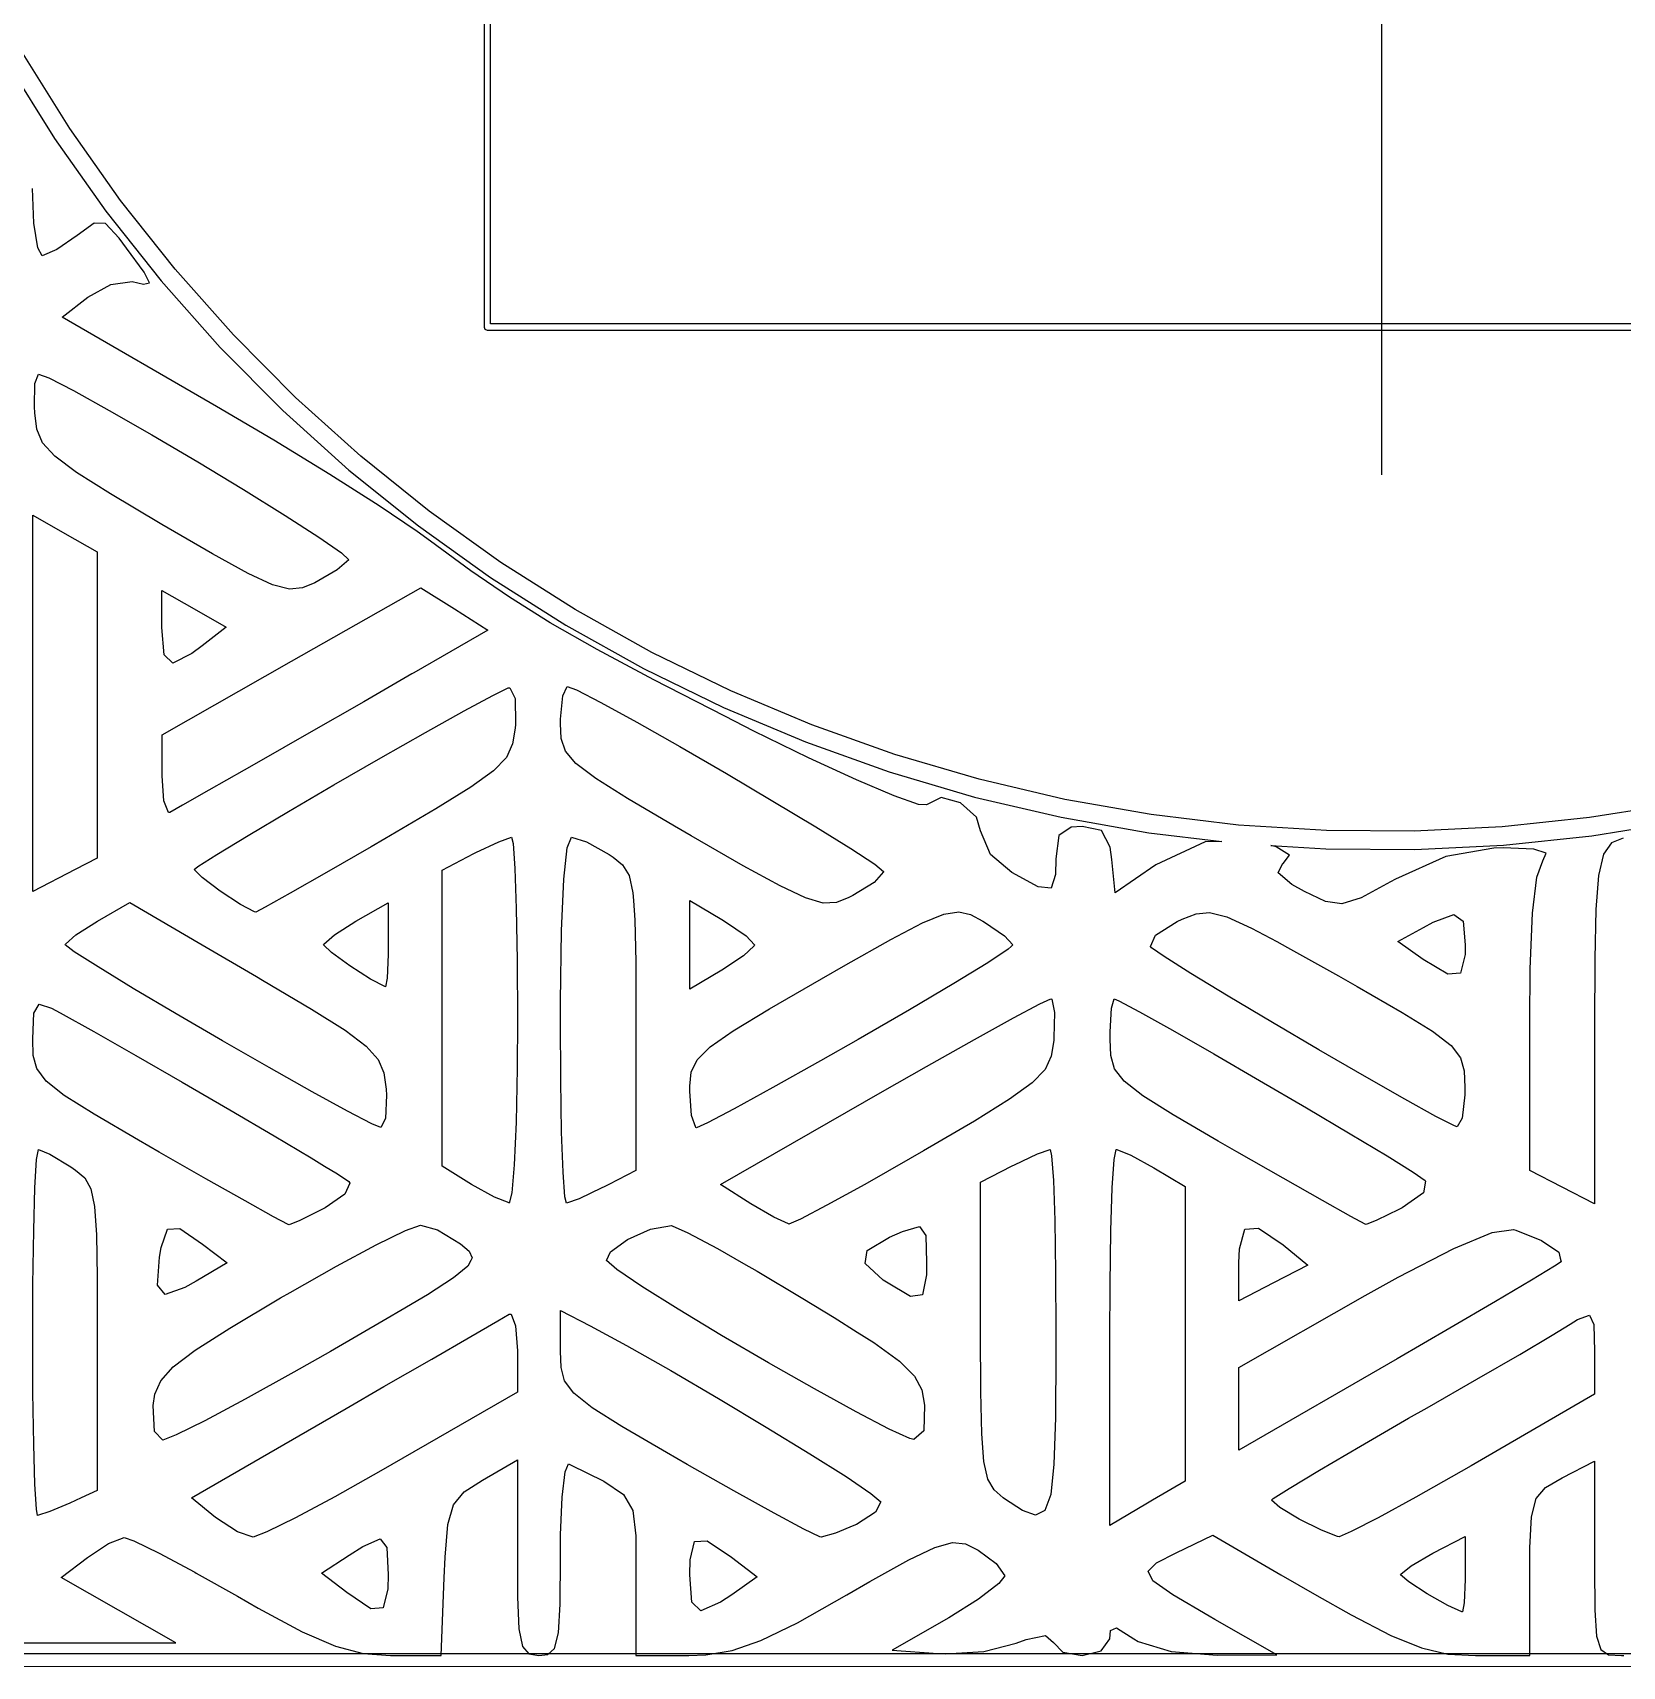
# Model space of a CAD drawing. Header units: millimetres. Extents: x 48 to 497, y 27 to 150.
# Drawn here: x 65.65 to 78.27, y 40.88 to 53.85 of the extents above; entities that cross this region are included whole.
import ezdxf

# ---------------------------------------------------------------- set-up
doc = ezdxf.new("R2010")
doc.units = ezdxf.units.MM
doc.layers.add('BLACK', color=20, linetype='Continuous')

msp = doc.modelspace()

# ---------------------------------------------------------------- linework, layer by layer
at = {"layer": 'BLACK'}
msp.add_line((76.356, 70.191), (76.356, 50.341), dxfattribs=at)
at = {"layer": 'BLACK', "linetype": 'Continuous'}
for p, q in [((69.231, 69.016), (69.231, 51.516)), ((69.281, 51.541), (69.281, 68.991)), ((65.447, 53.611), (65.821, 53.012)), ((65.942, 53.093), (65.572, 53.685)), ((66.344, 52.522), (65.942, 53.093)), ((65.821, 53.012), (66.228, 52.435)), ((65.657, 52.34), (65.646, 52.617)), ((66.228, 52.435), (66.667, 51.882)), ((66.778, 51.975), (66.344, 52.522)), ((65.687, 52.146), (65.657, 52.34)), ((66.134, 52.342), (65.999, 52.244)), ((66.225, 52.339), (66.134, 52.342)), ((66.334, 52.221), (66.225, 52.339)), ((65.999, 52.244), (65.838, 52.131)), ((66.393, 52.142), (66.334, 52.221)), ((65.723, 52.082), (65.687, 52.146)), ((65.838, 52.131), (65.723, 52.082)), ((66.531, 51.952), (66.393, 52.142)), ((66.574, 51.868), (66.531, 51.952)), ((67.241, 51.453), (66.778, 51.975)), ((66.085, 51.753), (66.267, 51.853)), ((66.267, 51.853), (66.438, 51.877)), ((66.438, 51.877), (66.527, 51.857)), ((66.527, 51.857), (66.574, 51.868)), ((66.667, 51.882), (67.136, 51.354)), ((65.882, 51.594), (66.085, 51.753)), ((67.105, 50.885), (65.882, 51.594)), ((69.231, 51.516), (69.238, 51.498)), ((83.431, 51.541), (69.281, 51.541)), ((67.733, 50.957), (67.241, 51.453)), ((69.238, 51.498), (69.256, 51.491)), ((69.256, 51.491), (83.456, 51.491)), ((67.136, 51.354), (67.633, 50.852)), ((65.663, 51.066), (65.694, 51.141)), ((65.694, 51.141), (65.774, 51.112)), ((65.66, 50.881), (65.663, 51.066)), ((65.774, 51.112), (65.972, 51.011)), ((65.972, 51.011), (66.255, 50.854)), ((65.663, 50.833), (65.66, 50.881)), ((67.561, 50.616), (67.105, 50.885)), ((68.252, 50.49), (67.733, 50.957)), ((65.681, 50.704), (65.663, 50.833)), ((66.255, 50.854), (66.594, 50.659)), ((67.633, 50.852), (68.158, 50.38)), ((65.726, 50.596), (65.681, 50.704)), ((66.594, 50.659), (66.959, 50.444)), ((68.005, 50.344), (67.561, 50.616)), ((65.822, 50.489), (65.726, 50.596)), ((65.994, 50.36), (65.822, 50.489)), ((68.796, 50.053), (68.252, 50.49)), ((66.264, 50.19), (65.994, 50.36)), ((66.959, 50.444), (67.321, 50.225)), ((68.158, 50.38), (68.709, 49.937)), ((67.321, 50.225), (67.651, 50.02)), ((68.397, 50.095), (68.005, 50.344)), ((66.659, 49.956), (66.264, 50.19)), ((68.7, 49.892), (68.397, 50.095)), ((65.647, 47.032), (65.647, 50.022)), ((65.647, 50.022), (65.903, 49.876)), ((66.673, 49.947), (66.659, 49.956)), ((67.651, 50.02), (67.92, 49.847)), ((69.364, 49.646), (68.796, 50.053)), ((65.903, 49.876), (66.159, 49.73)), ((67.074, 49.714), (66.673, 49.947)), ((67.92, 49.847), (68.098, 49.723)), ((68.805, 49.816), (68.7, 49.892)), ((68.709, 49.937), (69.283, 49.526)), ((66.159, 49.73), (66.159, 49.423)), ((67.357, 49.558), (67.074, 49.714)), ((68.098, 49.723), (68.156, 49.666)), ((69.126, 49.579), (68.805, 49.816)), ((68.064, 49.588), (67.887, 49.485)), ((68.156, 49.666), (68.064, 49.588)), ((69.433, 49.369), (69.126, 49.579)), ((69.954, 49.272), (69.364, 49.646)), ((67.551, 49.469), (67.357, 49.558)), ((67.686, 49.435), (67.551, 49.469)), ((67.79, 49.445), (67.686, 49.435)), ((67.702, 48.861), (68.73, 49.445)), ((67.887, 49.485), (67.79, 49.445)), ((68.73, 49.445), (68.995, 49.277)), ((69.283, 49.526), (69.879, 49.148)), ((66.159, 49.423), (66.16, 47.951)), ((66.673, 49.128), (66.673, 49.423)), ((66.673, 49.423), (66.928, 49.277)), ((69.756, 49.167), (69.433, 49.369)), ((66.928, 49.277), (67.184, 49.132)), ((68.995, 49.277), (69.261, 49.109)), ((70.563, 48.932), (69.954, 49.272)), ((66.69, 48.911), (66.673, 49.128)), ((67.184, 49.132), (66.993, 48.984)), ((69.261, 49.109), (68.673, 48.769)), ((70.128, 48.955), (69.756, 49.167)), ((69.879, 49.148), (70.496, 48.803)), ((66.911, 48.923), (66.76, 48.847)), ((66.993, 48.984), (66.911, 48.923)), ((70.58, 48.713), (70.128, 48.955)), ((71.191, 48.626), (70.563, 48.932)), ((66.675, 48.276), (67.702, 48.861)), ((66.76, 48.847), (66.69, 48.911)), ((70.496, 48.803), (71.131, 48.493)), ((68.658, 48.761), (68.275, 48.54)), ((68.673, 48.769), (68.658, 48.761)), ((69.855, 48.586), (69.891, 48.661)), ((69.891, 48.661), (69.964, 48.633)), ((71.143, 48.424), (70.58, 48.713)), ((68.275, 48.54), (67.84, 48.29)), ((69.072, 48.467), (69.3, 48.59)), ((69.3, 48.59), (69.421, 48.649)), ((69.421, 48.649), (69.435, 48.65)), ((69.435, 48.65), (69.478, 48.566)), ((69.478, 48.566), (69.48, 48.367)), ((69.838, 48.402), (69.855, 48.586)), ((69.964, 48.633), (70.159, 48.533)), ((70.159, 48.533), (70.443, 48.377)), ((71.834, 48.355), (71.191, 48.626)), ((68.765, 48.295), (69.072, 48.467)), ((69.838, 48.367), (69.838, 48.402)), ((71.131, 48.493), (71.782, 48.22)), ((71.374, 48.307), (71.143, 48.424)), ((66.674, 47.951), (66.675, 48.276)), ((67.84, 48.29), (67.443, 48.063)), ((68.411, 48.094), (68.765, 48.295)), ((69.477, 48.329), (69.457, 48.204)), ((69.48, 48.359), (69.477, 48.329)), ((69.48, 48.367), (69.48, 48.359)), ((69.844, 48.248), (69.838, 48.367)), ((70.443, 48.377), (70.785, 48.184)), ((71.807, 48.095), (71.374, 48.307)), ((72.492, 48.121), (71.834, 48.355)), ((69.457, 48.204), (69.408, 48.098)), ((69.877, 48.148), (69.844, 48.248)), ((69.96, 48.048), (69.877, 48.148)), ((70.785, 48.184), (71.155, 47.969)), ((71.782, 48.22), (72.447, 47.983)), ((67.443, 48.063), (67.326, 47.996)), ((68.038, 47.879), (68.411, 48.094)), ((69.408, 48.098), (69.306, 47.991)), ((70.117, 47.929), (69.96, 48.048)), ((72.187, 47.92), (71.807, 48.095)), ((73.162, 47.924), (72.492, 48.121)), ((66.16, 47.951), (66.16, 47.297)), ((66.688, 47.752), (66.674, 47.951)), ((67.326, 47.996), (67.046, 47.836)), ((69.306, 47.991), (69.127, 47.861)), ((70.37, 47.77), (70.117, 47.929)), ((71.155, 47.969), (71.525, 47.751)), ((72.486, 47.793), (72.187, 47.92)), ((72.447, 47.983), (73.125, 47.783)), ((73.842, 47.764), (73.162, 47.924)), ((66.724, 47.66), (66.688, 47.752)), ((67.046, 47.836), (66.837, 47.717)), ((67.677, 47.667), (68.038, 47.879)), ((69.127, 47.861), (68.848, 47.689)), ((70.742, 47.552), (70.37, 47.77)), ((71.525, 47.751), (71.865, 47.547)), ((72.681, 47.724), (72.486, 47.793)), ((72.861, 47.779), (72.745, 47.721)), ((73.015, 47.736), (72.861, 47.779)), ((73.125, 47.783), (73.812, 47.622)), ((74.529, 47.643), (73.842, 47.764)), ((66.737, 47.66), (66.724, 47.66)), ((66.837, 47.717), (66.737, 47.66)), ((67.357, 47.477), (67.677, 47.667)), ((68.848, 47.689), (68.444, 47.452)), ((72.745, 47.721), (72.681, 47.724)), ((73.14, 47.622), (73.015, 47.736)), ((73.173, 47.515), (73.14, 47.622)), ((73.812, 47.622), (74.508, 47.499)), ((75.222, 47.56), (74.529, 47.643)), ((78.698, 47.73), (78.009, 47.619)), ((70.876, 47.474), (70.742, 47.552)), ((71.865, 47.547), (72.144, 47.374)), ((73.251, 47.325), (73.173, 47.515)), ((73.893, 47.544), (73.795, 47.477)), ((73.98, 47.549), (73.893, 47.544)), ((74.133, 47.516), (73.98, 47.549)), ((74.201, 47.384), (74.133, 47.516)), ((74.508, 47.499), (75.089, 47.43)), ((75.919, 47.516), (75.222, 47.56)), ((76.617, 47.512), (75.919, 47.516)), ((77.315, 47.546), (76.617, 47.512)), ((78.009, 47.619), (77.315, 47.546)), ((78.028, 47.475), (78.726, 47.588)), ((67.108, 47.326), (67.357, 47.477)), ((68.334, 47.388), (67.979, 47.183)), ((68.444, 47.452), (68.334, 47.388)), ((69.166, 47.342), (69.348, 47.428)), ((69.348, 47.428), (69.448, 47.464)), ((69.448, 47.464), (69.461, 47.413)), ((69.461, 47.413), (69.475, 47.216)), ((69.863, 47.13), (69.89, 47.379)), ((69.89, 47.379), (69.926, 47.464)), ((69.926, 47.464), (70.045, 47.426)), ((70.045, 47.426), (70.225, 47.326)), ((71.289, 47.237), (70.876, 47.474)), ((72.144, 47.374), (72.334, 47.25)), ((73.795, 47.477), (73.772, 47.293)), ((74.215, 47.286), (74.201, 47.384)), ((74.957, 47.426), (74.566, 47.243)), ((75.089, 47.43), (74.957, 47.426)), ((75.519, 47.387), (75.479, 47.399)), ((75.479, 47.399), (75.914, 47.371)), ((75.625, 47.322), (75.519, 47.387)), ((75.914, 47.371), (76.62, 47.366)), ((76.62, 47.366), (77.326, 47.401)), ((77.249, 47.377), (76.868, 47.311)), ((77.323, 47.378), (77.249, 47.377)), ((77.567, 47.369), (77.323, 47.378)), ((77.326, 47.401), (78.028, 47.475)), ((77.663, 47.338), (77.567, 47.369)), ((78.184, 47.419), (78.12, 47.328)), ((78.276, 47.457), (78.184, 47.419)), ((66.16, 47.297), (65.983, 47.206)), ((66.959, 47.23), (67.108, 47.326)), ((68.897, 47.203), (69.149, 47.333)), ((69.149, 47.333), (69.166, 47.342)), ((70.225, 47.326), (70.256, 47.305)), ((70.256, 47.305), (70.331, 47.243)), ((70.331, 47.243), (70.382, 47.159)), ((71.582, 47.077), (71.289, 47.237)), ((72.334, 47.25), (72.403, 47.192)), ((73.421, 47.183), (73.251, 47.325)), ((73.772, 47.293), (73.769, 47.167)), ((74.242, 47.022), (74.215, 47.286)), ((74.566, 47.243), (74.242, 47.022)), ((75.536, 47.182), (75.571, 47.252)), ((75.571, 47.252), (75.575, 47.255)), ((75.575, 47.255), (75.625, 47.322)), ((76.868, 47.311), (76.469, 47.131)), ((77.589, 47.145), (77.637, 47.276)), ((77.637, 47.276), (77.663, 47.338)), ((78.12, 47.328), (78.08, 47.16)), ((65.983, 47.206), (65.647, 47.032)), ((66.93, 47.206), (66.959, 47.23)), ((66.992, 47.143), (66.93, 47.206)), ((67.136, 47.036), (66.992, 47.143)), ((67.979, 47.183), (67.69, 47.018)), ((68.897, 44.852), (68.897, 47.203)), ((69.475, 47.216), (69.486, 46.898)), ((69.845, 46.721), (69.863, 47.13)), ((70.382, 47.159), (70.413, 47.023)), ((72.328, 47.105), (72.159, 47)), ((72.403, 47.189), (72.328, 47.105)), ((72.403, 47.192), (72.403, 47.189)), ((73.631, 47.069), (73.421, 47.183)), ((73.769, 47.167), (73.734, 47.06)), ((75.646, 47.088), (75.536, 47.182)), ((76.427, 47.108), (76.194, 46.983)), ((76.469, 47.131), (76.427, 47.108)), ((77.556, 46.861), (77.589, 47.145)), ((78.08, 47.16), (78.059, 46.89)), ((67.296, 46.93), (67.136, 47.036)), ((67.69, 47.018), (67.494, 46.907)), ((70.413, 47.023), (70.417, 46.96)), ((71.784, 46.981), (71.582, 47.077)), ((71.923, 46.941), (71.784, 46.981)), ((72.127, 46.984), (72.028, 46.945)), ((72.159, 47), (72.127, 46.984)), ((73.734, 47.06), (73.631, 47.069)), ((75.745, 47.033), (75.646, 47.088)), ((75.912, 46.954), (75.745, 47.033)), ((76.194, 46.983), (76.042, 46.935)), ((66.162, 46.798), (66.419, 46.944)), ((66.419, 46.944), (66.993, 46.609)), ((67.408, 46.87), (67.296, 46.93)), ((67.418, 46.867), (67.408, 46.87)), ((67.494, 46.907), (67.418, 46.867)), ((68.213, 46.797), (68.469, 46.943)), ((68.469, 46.943), (68.469, 46.605)), ((69.486, 46.898), (69.493, 46.487)), ((70.417, 46.96), (70.429, 46.804)), ((70.864, 46.257), (70.864, 46.96)), ((70.864, 46.96), (71.12, 46.809)), ((72.028, 46.945), (71.923, 46.941)), ((72.712, 46.783), (72.882, 46.853)), ((72.882, 46.853), (73, 46.872)), ((73, 46.872), (73.094, 46.85)), ((73.094, 46.85), (73.192, 46.798)), ((74.775, 46.814), (74.884, 46.856)), ((74.884, 46.856), (74.992, 46.865)), ((74.992, 46.865), (75.129, 46.83)), ((76.042, 46.935), (75.912, 46.954)), ((76.767, 46.788), (76.932, 46.851)), ((76.932, 46.851), (77.005, 46.796)), ((77.538, 46.418), (77.556, 46.861)), ((78.059, 46.89), (78.05, 46.497)), ((65.99, 46.689), (66.162, 46.798)), ((68.042, 46.688), (68.213, 46.797)), ((69.838, 46.159), (69.845, 46.721)), ((70.429, 46.804), (70.435, 46.474)), ((71.12, 46.809), (71.149, 46.791)), ((71.149, 46.791), (71.311, 46.68)), ((72.461, 46.652), (72.712, 46.783)), ((73.192, 46.798), (73.204, 46.79)), ((73.204, 46.79), (73.364, 46.681)), ((74.561, 46.685), (74.733, 46.794)), ((74.733, 46.794), (74.775, 46.814)), ((75.129, 46.83), (75.325, 46.741)), ((75.325, 46.741), (75.525, 46.634)), ((76.486, 46.634), (76.69, 46.746)), ((76.69, 46.746), (76.767, 46.788)), ((77.005, 46.796), (77.021, 46.609)), ((65.906, 46.609), (65.907, 46.614)), ((65.976, 46.554), (65.906, 46.609)), ((65.907, 46.614), (65.99, 46.689)), ((66.993, 46.609), (67.423, 46.358)), ((67.957, 46.609), (67.958, 46.614)), ((68.019, 46.547), (67.957, 46.609)), ((67.958, 46.614), (68.042, 46.688)), ((68.469, 46.605), (68.469, 46.531)), ((71.375, 46.602), (71.292, 46.522)), ((71.311, 46.68), (71.377, 46.609)), ((71.377, 46.609), (71.375, 46.602)), ((72.103, 46.45), (72.461, 46.652)), ((73.364, 46.681), (73.429, 46.608)), ((73.416, 46.596), (73.393, 46.575)), ((73.429, 46.608), (73.416, 46.596)), ((74.523, 46.596), (74.561, 46.685)), ((74.531, 46.584), (74.523, 46.596)), ((74.63, 46.515), (74.531, 46.584)), ((75.525, 46.634), (75.61, 46.588)), ((75.61, 46.588), (76.014, 46.362)), ((76.687, 46.493), (76.486, 46.634)), ((77.021, 46.609), (77.02, 46.533)), ((66.166, 46.433), (65.976, 46.554)), ((68.165, 46.442), (68.019, 46.547)), ((68.469, 46.531), (68.461, 46.345)), ((69.493, 46.487), (69.495, 46.01)), ((70.435, 46.474), (70.436, 46.002)), ((71.292, 46.522), (71.12, 46.408)), ((73.23, 46.467), (72.961, 46.302)), ((73.393, 46.575), (73.23, 46.467)), ((74.844, 46.381), (74.63, 46.515)), ((76.884, 46.375), (76.687, 46.493)), ((77.02, 46.533), (76.985, 46.385)), ((78.05, 46.497), (78.048, 45.956)), ((66.445, 46.263), (66.166, 46.433)), ((67.423, 46.358), (67.471, 46.329)), ((67.471, 46.329), (67.86, 46.099)), ((68.33, 46.336), (68.165, 46.442)), ((68.448, 46.274), (68.33, 46.336)), ((68.461, 46.345), (68.448, 46.274)), ((71.12, 46.408), (70.864, 46.257)), ((71.496, 46.101), (71.909, 46.339)), ((71.909, 46.339), (72.103, 46.45)), ((75.14, 46.201), (74.844, 46.381)), ((76.014, 46.362), (76.163, 46.278)), ((76.985, 46.385), (76.884, 46.375)), ((77.535, 45.995), (77.538, 46.418)), ((66.785, 46.062), (66.445, 46.263)), ((72.961, 46.302), (72.609, 46.093)), ((75.49, 45.993), (75.14, 46.201)), ((76.163, 46.278), (76.521, 46.072)), ((65.647, 45.863), (65.656, 46.065)), ((65.656, 46.065), (65.699, 46.137)), ((65.699, 46.137), (65.797, 46.107)), ((65.797, 46.107), (65.866, 46.069)), ((65.866, 46.069), (66.132, 45.921)), ((67.86, 46.099), (68.127, 45.931)), ((69.838, 46.01), (69.838, 46.159)), ((71.21, 45.927), (71.496, 46.101)), ((72.609, 46.093), (72.2, 45.857)), ((73.435, 46.028), (73.645, 46.141)), ((73.645, 46.141), (73.732, 46.181)), ((73.732, 46.181), (73.74, 46.177)), ((73.74, 46.177), (73.76, 46.072)), ((73.76, 46.072), (73.755, 45.87)), ((74.202, 45.918), (74.212, 46.105)), ((74.212, 46.105), (74.233, 46.181)), ((74.233, 46.181), (74.272, 46.164)), ((74.272, 46.164), (74.436, 46.077)), ((74.436, 46.077), (74.697, 45.931)), ((76.521, 46.072), (76.762, 45.923)), ((67.154, 45.846), (66.785, 46.062)), ((69.495, 46.01), (69.493, 45.628)), ((69.84, 45.533), (69.838, 46.01)), ((70.436, 46.002), (70.436, 44.817)), ((73.126, 45.858), (73.435, 46.028)), ((75.86, 45.775), (75.49, 45.993)), ((77.535, 44.817), (77.535, 45.995)), ((78.048, 45.956), (78.048, 44.552)), ((65.651, 45.731), (65.647, 45.863)), ((66.132, 45.921), (66.465, 45.731)), ((67.524, 45.634), (67.154, 45.846)), ((68.127, 45.931), (68.296, 45.804)), ((68.296, 45.804), (68.391, 45.698)), ((71.026, 45.798), (71.21, 45.927)), ((72.2, 45.857), (71.902, 45.688)), ((72.745, 45.643), (73.126, 45.858)), ((73.754, 45.849), (73.734, 45.725)), ((73.755, 45.86), (73.754, 45.849)), ((73.755, 45.87), (73.755, 45.86)), ((74.202, 45.86), (74.202, 45.918)), ((74.208, 45.729), (74.202, 45.86)), ((74.697, 45.931), (75.025, 45.743)), ((76.762, 45.923), (76.909, 45.81)), ((76.909, 45.81), (76.985, 45.711)), ((65.679, 45.626), (65.651, 45.731)), ((66.465, 45.731), (66.835, 45.518)), ((68.391, 45.698), (68.435, 45.591)), ((70.876, 45.598), (70.922, 45.695)), ((70.922, 45.695), (71.026, 45.798)), ((71.902, 45.688), (71.524, 45.476)), ((73.734, 45.725), (73.685, 45.619)), ((74.237, 45.624), (74.208, 45.729)), ((75.025, 45.743), (75.389, 45.532)), ((76.221, 45.565), (75.86, 45.775)), ((76.985, 45.711), (77.014, 45.607)), ((65.753, 45.527), (65.679, 45.626)), ((67.865, 45.441), (67.524, 45.634)), ((68.435, 45.591), (68.453, 45.463)), ((69.493, 45.628), (69.485, 45.201)), ((70.864, 45.487), (70.876, 45.598)), ((72.395, 45.444), (72.745, 45.643)), ((73.685, 45.619), (73.583, 45.512)), ((74.314, 45.525), (74.237, 45.624)), ((76.541, 45.383), (76.221, 45.565)), ((77.014, 45.607), (77.019, 45.475)), ((65.897, 45.413), (65.753, 45.527)), ((66.835, 45.518), (67.211, 45.299)), ((68.147, 45.287), (67.865, 45.441)), ((68.456, 45.414), (68.449, 45.23)), ((68.453, 45.463), (68.456, 45.414)), ((69.847, 45.122), (69.84, 45.533)), ((70.864, 45.447), (70.864, 45.487)), ((70.878, 45.252), (70.864, 45.447)), ((71.108, 44.706), (72.395, 45.444)), ((71.524, 45.476), (71.216, 45.307)), ((73.583, 45.512), (73.404, 45.382)), ((74.461, 45.409), (74.314, 45.525)), ((75.389, 45.532), (75.76, 45.314)), ((77.018, 45.417), (76.998, 45.233)), ((77.019, 45.475), (77.018, 45.417)), ((66.134, 45.263), (65.897, 45.413)), ((67.211, 45.299), (67.563, 45.092)), ((68.339, 45.187), (68.147, 45.287)), ((71.216, 45.307), (71.006, 45.195)), ((73.404, 45.382), (73.124, 45.209)), ((74.702, 45.258), (74.461, 45.409)), ((75.76, 45.314), (76.108, 45.108)), ((76.789, 45.245), (76.541, 45.383)), ((66.488, 45.057), (66.134, 45.263)), ((68.41, 45.158), (68.339, 45.187)), ((68.449, 45.23), (68.41, 45.158)), ((69.485, 45.201), (69.471, 44.862)), ((70.911, 45.157), (70.878, 45.252)), ((70.917, 45.155), (70.911, 45.157)), ((71.006, 45.195), (70.917, 45.155)), ((73.124, 45.209), (72.72, 44.972)), ((75.061, 45.049), (74.702, 45.258)), ((76.935, 45.17), (76.789, 45.245)), ((76.957, 45.162), (76.935, 45.17)), ((76.998, 45.233), (76.957, 45.162)), ((66.652, 44.962), (66.488, 45.057)), ((67.563, 45.092), (67.858, 44.916)), ((69.858, 44.804), (69.847, 45.122)), ((75.207, 44.965), (75.061, 45.049)), ((76.108, 45.108), (76.401, 44.932)), ((65.665, 44.679), (65.678, 44.903)), ((65.678, 44.903), (65.693, 44.984)), ((65.693, 44.984), (65.784, 44.945)), ((65.784, 44.945), (65.949, 44.846)), ((67.021, 44.751), (66.652, 44.962)), ((67.858, 44.916), (67.963, 44.852)), ((72.615, 44.911), (72.254, 44.705)), ((72.72, 44.972), (72.615, 44.911)), ((73.442, 44.862), (73.624, 44.948)), ((73.624, 44.948), (73.725, 44.984)), ((73.725, 44.984), (73.737, 44.933)), ((73.737, 44.933), (73.751, 44.736)), ((74.219, 44.678), (74.234, 44.903)), ((74.234, 44.903), (74.25, 44.984)), ((74.25, 44.984), (74.255, 44.983)), ((74.255, 44.983), (74.367, 44.937)), ((74.367, 44.937), (74.549, 44.837)), ((75.576, 44.755), (75.207, 44.965)), ((76.401, 44.932), (76.609, 44.802)), ((65.949, 44.846), (65.988, 44.819)), ((65.988, 44.819), (66.06, 44.758)), ((67.963, 44.852), (68.067, 44.789)), ((68.067, 44.789), (68.158, 44.728)), ((69.132, 44.706), (68.897, 44.852)), ((69.471, 44.862), (69.452, 44.639)), ((69.872, 44.607), (69.858, 44.804)), ((70.436, 44.817), (70.222, 44.706)), ((73.173, 44.723), (73.425, 44.853)), ((73.425, 44.853), (73.442, 44.862)), ((74.549, 44.837), (74.798, 44.69)), ((76.609, 44.802), (76.703, 44.738)), ((77.791, 44.684), (77.535, 44.817)), ((65.655, 44.339), (65.665, 44.679)), ((66.06, 44.758), (66.108, 44.671)), ((66.108, 44.671), (66.138, 44.53)), ((67.333, 44.575), (67.021, 44.751)), ((68.166, 44.717), (68.125, 44.628)), ((68.158, 44.728), (68.166, 44.717)), ((69.314, 44.605), (69.132, 44.706)), ((69.452, 44.639), (69.431, 44.558)), ((70.167, 44.678), (69.985, 44.592)), ((70.184, 44.687), (70.167, 44.678)), ((70.222, 44.706), (70.184, 44.687)), ((71.35, 44.552), (71.108, 44.706)), ((72.254, 44.705), (71.953, 44.54)), ((73.173, 43.532), (73.173, 44.723)), ((73.751, 44.736), (73.762, 44.418)), ((74.208, 44.337), (74.219, 44.678)), ((74.798, 44.69), (74.798, 42.349)), ((75.887, 44.578), (75.576, 44.755)), ((76.691, 44.639), (76.522, 44.521)), ((76.707, 44.733), (76.691, 44.639)), ((76.703, 44.738), (76.707, 44.733)), ((78.048, 44.552), (77.791, 44.684)), ((66.138, 44.53), (66.153, 44.306)), ((67.56, 44.449), (67.333, 44.575)), ((67.942, 44.506), (67.767, 44.42)), ((67.97, 44.521), (67.942, 44.506)), ((68.125, 44.628), (67.97, 44.521)), ((69.429, 44.559), (69.314, 44.605)), ((69.431, 44.558), (69.429, 44.559)), ((69.885, 44.556), (69.872, 44.607)), ((69.985, 44.592), (69.885, 44.556)), ((71.531, 44.445), (71.35, 44.552)), ((71.953, 44.54), (71.743, 44.43)), ((76.114, 44.452), (75.887, 44.578)), ((76.494, 44.506), (76.32, 44.421)), ((76.522, 44.521), (76.494, 44.506)), ((67.675, 44.388), (67.56, 44.449)), ((67.682, 44.385), (67.675, 44.388)), ((67.767, 44.42), (67.682, 44.385)), ((68.608, 44.34), (68.726, 44.382)), ((68.726, 44.382), (68.86, 44.344)), ((70.552, 44.35), (70.718, 44.379)), ((70.718, 44.379), (70.725, 44.377)), ((70.725, 44.377), (70.85, 44.322)), ((71.647, 44.392), (71.531, 44.445)), ((71.651, 44.391), (71.647, 44.392)), ((71.743, 44.43), (71.651, 44.391)), ((73.762, 44.418), (73.769, 44.007)), ((76.227, 44.391), (76.114, 44.452)), ((76.235, 44.388), (76.227, 44.391)), ((76.32, 44.421), (76.235, 44.388)), ((65.649, 43.912), (65.655, 44.339)), ((66.153, 44.306), (66.159, 43.97)), ((66.668, 44.206), (66.717, 44.351)), ((66.717, 44.351), (66.814, 44.355)), ((66.814, 44.355), (66.996, 44.232)), ((68.374, 44.227), (68.608, 44.34)), ((68.86, 44.344), (69.045, 44.233)), ((70.234, 44.17), (70.369, 44.269)), ((70.369, 44.269), (70.552, 44.35)), ((70.85, 44.322), (71.085, 44.196)), ((72.273, 44.181), (72.45, 44.286)), ((72.45, 44.286), (72.552, 44.332)), ((72.552, 44.332), (72.689, 44.371)), ((72.689, 44.371), (72.739, 44.299)), ((72.739, 44.299), (72.745, 44.086)), ((74.201, 43.908), (74.208, 44.337)), ((75.229, 44.195), (75.271, 44.351)), ((75.271, 44.351), (75.379, 44.358)), ((75.379, 44.358), (75.575, 44.225)), ((76.932, 44.198), (77.236, 44.323)), ((77.236, 44.323), (77.404, 44.348)), ((77.404, 44.348), (77.423, 44.342)), ((77.423, 44.342), (77.628, 44.261)), ((77.628, 44.261), (77.764, 44.167)), ((66.639, 43.906), (66.655, 44.128)), ((66.655, 44.128), (66.668, 44.206)), ((66.996, 44.232), (67.19, 44.082)), ((68.058, 44.057), (68.374, 44.227)), ((69.045, 44.233), (69.112, 44.177)), ((69.112, 44.177), (69.136, 44.123)), ((69.136, 44.123), (69.125, 44.101)), ((70.203, 44.101), (70.234, 44.17)), ((71.085, 44.196), (71.291, 44.079)), ((72.257, 44.079), (72.273, 44.181)), ((75.225, 44.084), (75.229, 44.195)), ((75.575, 44.225), (75.773, 44.065)), ((76.49, 43.97), (76.932, 44.198)), ((77.764, 44.167), (77.775, 44.121)), ((77.775, 44.121), (77.783, 44.092)), ((67.19, 44.082), (66.944, 43.937)), ((67.69, 43.848), (68.058, 44.057)), ((69.102, 44.057), (68.989, 43.964)), ((69.125, 44.101), (69.102, 44.057)), ((70.284, 44.03), (70.203, 44.101)), ((70.484, 43.896), (70.284, 44.03)), ((71.291, 44.079), (71.399, 44.017)), ((71.399, 44.017), (71.762, 43.801)), ((72.401, 43.946), (72.257, 44.079)), ((72.744, 43.989), (72.712, 43.829)), ((72.745, 44.086), (72.744, 43.989)), ((73.769, 44.007), (73.772, 43.53)), ((75.225, 43.782), (75.225, 44.084)), ((75.773, 44.065), (75.499, 43.924)), ((77.73, 44.056), (77.548, 43.945)), ((77.783, 44.092), (77.73, 44.056)), ((65.647, 43.53), (65.649, 43.912)), ((66.159, 43.97), (66.159, 43.906)), ((66.159, 43.906), (66.16, 43.491)), ((66.698, 43.832), (66.639, 43.906)), ((66.855, 43.887), (66.698, 43.832)), ((66.944, 43.937), (66.855, 43.887)), ((68.989, 43.964), (68.782, 43.83)), ((70.772, 43.715), (70.484, 43.896)), ((72.425, 43.93), (72.401, 43.946)), ((72.616, 43.815), (72.425, 43.93)), ((74.199, 43.49), (74.201, 43.908)), ((75.499, 43.924), (75.225, 43.782)), ((76.228, 43.824), (76.49, 43.97)), ((77.548, 43.945), (77.262, 43.776)), ((67.213, 43.565), (67.614, 43.804)), ((67.614, 43.804), (67.69, 43.848)), ((68.782, 43.83), (68.571, 43.705)), ((71.762, 43.801), (72.012, 43.649)), ((72.712, 43.829), (72.616, 43.815)), ((75.225, 43.253), (76.228, 43.824)), ((77.262, 43.776), (76.898, 43.563)), ((68.462, 43.641), (68.011, 43.38)), ((68.571, 43.705), (68.462, 43.641)), ((69.125, 43.498), (69.339, 43.622)), ((69.339, 43.622), (69.431, 43.675)), ((69.431, 43.675), (69.445, 43.675)), ((69.445, 43.675), (69.481, 43.582)), ((69.838, 43.382), (69.838, 43.705)), ((69.838, 43.705), (70.073, 43.582)), ((71.117, 43.507), (70.772, 43.715)), ((72.012, 43.649), (72.194, 43.532)), ((77.855, 43.595), (77.914, 43.632)), ((77.914, 43.632), (78.007, 43.668)), ((78.007, 43.668), (78.042, 43.594)), ((65.649, 43.053), (65.647, 43.53)), ((66.16, 43.491), (66.16, 42.274)), ((66.937, 43.389), (67.213, 43.565)), ((68.815, 43.319), (69.125, 43.498)), ((69.481, 43.582), (69.495, 43.384)), ((70.073, 43.582), (70.361, 43.426)), ((71.488, 43.29), (71.117, 43.507)), ((72.194, 43.532), (72.325, 43.45)), ((73.174, 43.058), (73.173, 43.532)), ((73.772, 43.53), (73.772, 43.367)), ((74.199, 41.996), (74.199, 43.49)), ((76.898, 43.563), (76.481, 43.321)), ((77.455, 43.356), (77.713, 43.508)), ((77.713, 43.508), (77.855, 43.595)), ((78.042, 43.594), (78.048, 43.38)), ((66.762, 43.256), (66.937, 43.389)), ((68.011, 43.38), (67.72, 43.214)), ((69.495, 43.384), (69.495, 43.056)), ((69.842, 43.251), (69.838, 43.382)), ((70.361, 43.426), (70.713, 43.227)), ((72.325, 43.45), (72.529, 43.302)), ((73.772, 43.367), (73.768, 42.851)), ((77.113, 43.158), (77.455, 43.356)), ((78.048, 43.38), (78.048, 43.039)), ((66.663, 43.147), (66.762, 43.256)), ((67.72, 43.214), (67.334, 43)), ((68.435, 43.1), (68.815, 43.319)), ((69.87, 43.146), (69.842, 43.251)), ((70.713, 43.227), (71.092, 43.005)), ((71.855, 43.081), (71.488, 43.29)), ((72.529, 43.302), (72.648, 43.184)), ((76.481, 43.321), (75.225, 42.596)), ((75.225, 42.596), (75.225, 43.253)), ((66.618, 43.039), (66.663, 43.147)), ((68.137, 42.927), (68.435, 43.1)), ((69.944, 43.047), (69.87, 43.146)), ((72.185, 42.899), (71.855, 43.081)), ((72.648, 43.184), (72.706, 43.075)), ((76.72, 42.932), (77.113, 43.158)), ((65.655, 42.641), (65.649, 43.053)), ((66.604, 42.95), (66.618, 43.039)), ((66.613, 42.743), (66.604, 42.95)), ((67.334, 43), (67.014, 42.829)), ((69.495, 43.056), (68.499, 42.481)), ((70.088, 42.932), (69.944, 43.047)), ((71.092, 43.005), (71.471, 42.779)), ((72.706, 43.075), (72.729, 42.953)), ((72.729, 42.953), (72.723, 42.748)), ((73.182, 42.725), (73.174, 43.058)), ((78.048, 43.039), (77.068, 42.472)), ((67.014, 42.829), (66.787, 42.716)), ((66.907, 42.216), (68.137, 42.927)), ((70.326, 42.782), (70.088, 42.932)), ((72.447, 42.761), (72.185, 42.899)), ((73.768, 42.851), (73.756, 42.483)), ((76.189, 42.627), (76.572, 42.848)), ((76.572, 42.848), (76.72, 42.932)), ((66.681, 42.675), (66.613, 42.743)), ((66.787, 42.716), (66.681, 42.675)), ((70.68, 42.576), (70.326, 42.782)), ((71.471, 42.779), (71.818, 42.566)), ((72.612, 42.687), (72.447, 42.761)), ((72.723, 42.748), (72.644, 42.679)), ((73.199, 42.504), (73.182, 42.725)), ((65.664, 42.324), (65.655, 42.641)), ((70.843, 42.482), (70.68, 42.576)), ((71.818, 42.566), (72.105, 42.385)), ((72.644, 42.679), (72.612, 42.687)), ((75.864, 42.437), (76.189, 42.627)), ((68.412, 42.431), (68.045, 42.225)), ((68.499, 42.481), (68.412, 42.431)), ((69.218, 42.357), (69.495, 42.519)), ((69.495, 42.519), (69.495, 41.742)), ((69.874, 42.422), (69.902, 42.487)), ((69.902, 42.487), (69.918, 42.479)), ((69.918, 42.479), (70.183, 42.348)), ((71.215, 42.271), (70.843, 42.482)), ((73.23, 42.366), (73.199, 42.504)), ((73.756, 42.483), (73.73, 42.244)), ((75.624, 42.292), (75.864, 42.437)), ((77.068, 42.472), (76.99, 42.427)), ((77.791, 42.375), (78.048, 42.508)), ((78.048, 42.508), (78.048, 41.736)), ((65.676, 42.127), (65.664, 42.324)), ((69.073, 42.264), (69.218, 42.357)), ((69.852, 42.222), (69.874, 42.422)), ((70.183, 42.348), (70.338, 42.243)), ((72.105, 42.385), (72.302, 42.252)), ((73.28, 42.28), (73.23, 42.366)), ((74.798, 42.349), (74.539, 42.197)), ((76.99, 42.427), (76.63, 42.223)), ((77.66, 42.299), (77.791, 42.375)), ((65.942, 42.175), (65.784, 42.108)), ((66.032, 42.216), (65.942, 42.175)), ((66.16, 42.274), (66.032, 42.216)), ((67.099, 42.061), (66.907, 42.216)), ((68.045, 42.225), (67.733, 42.058)), ((68.988, 42.162), (69.073, 42.264)), ((69.839, 41.923), (69.852, 42.222)), ((70.338, 42.243), (70.412, 42.115)), ((71.534, 42.094), (71.215, 42.271)), ((72.302, 42.252), (72.381, 42.186)), ((72.381, 42.186), (72.338, 42.102)), ((73.352, 42.217), (73.28, 42.28)), ((73.363, 42.209), (73.352, 42.217)), ((73.505, 42.116), (73.363, 42.209)), ((73.73, 42.244), (73.683, 42.115)), ((74.499, 42.173), (74.199, 41.996)), ((74.539, 42.197), (74.499, 42.173)), ((75.482, 42.197), (75.496, 42.21)), ((75.549, 42.139), (75.482, 42.197)), ((75.496, 42.21), (75.624, 42.292)), ((76.63, 42.223), (76.329, 42.058)), ((77.547, 42.066), (77.584, 42.211)), ((77.584, 42.211), (77.66, 42.299)), ((65.686, 42.076), (65.676, 42.127)), ((65.784, 42.108), (65.686, 42.076)), ((67.274, 41.946), (67.099, 42.061)), ((67.733, 42.058), (67.506, 41.946)), ((68.943, 42.005), (68.988, 42.162)), ((70.412, 42.115), (70.435, 41.914)), ((71.771, 41.968), (71.534, 42.094)), ((72.338, 42.102), (72.188, 42.005)), ((73.61, 42.079), (73.505, 42.116)), ((73.683, 42.115), (73.61, 42.079)), ((75.704, 42.047), (75.549, 42.139)), ((75.88, 41.959), (75.704, 42.047)), ((76.329, 42.058), (76.116, 41.948)), ((77.535, 41.82), (77.547, 42.066)), ((67.397, 41.905), (67.274, 41.946)), ((67.506, 41.946), (67.397, 41.905)), ((68.922, 41.745), (68.943, 42.005)), ((69.838, 41.741), (69.839, 41.923)), ((70.435, 41.914), (70.436, 41.606)), ((71.897, 41.908), (71.771, 41.968)), ((72.022, 41.937), (71.907, 41.905)), ((72.166, 41.996), (72.022, 41.937)), ((72.188, 42.005), (72.166, 41.996)), ((74.726, 41.78), (75.017, 41.919)), ((75.017, 41.919), (75.558, 41.606)), ((76.008, 41.91), (75.88, 41.959)), ((76.116, 41.948), (76.02, 41.908)), ((66.081, 41.742), (66.25, 41.853)), ((66.25, 41.853), (66.374, 41.902)), ((66.374, 41.902), (66.45, 41.876)), ((66.45, 41.876), (66.65, 41.778)), ((68.159, 41.762), (68.267, 41.831)), ((68.267, 41.831), (68.405, 41.89)), ((68.405, 41.89), (68.459, 41.821)), ((68.459, 41.821), (68.469, 41.606)), ((70.867, 41.723), (70.902, 41.87)), ((70.902, 41.87), (71.003, 41.874)), ((71.003, 41.874), (71.196, 41.745)), ((71.907, 41.905), (71.897, 41.908)), ((72.603, 41.723), (72.811, 41.822)), ((72.811, 41.822), (72.95, 41.861)), ((72.95, 41.861), (73.054, 41.851)), ((73.054, 41.851), (73.153, 41.801)), ((73.153, 41.801), (73.296, 41.694)), ((76.02, 41.908), (76.008, 41.91)), ((76.765, 41.777), (77.021, 41.909)), ((77.021, 41.909), (77.021, 41.608)), ((77.535, 41.603), (77.535, 41.82)), ((65.874, 41.583), (66.081, 41.742)), ((66.65, 41.778), (66.935, 41.625)), ((67.94, 41.618), (68.159, 41.762)), ((68.914, 41.58), (68.922, 41.745)), ((69.495, 41.742), (69.497, 41.427)), ((69.835, 41.373), (69.838, 41.741)), ((70.864, 41.606), (70.867, 41.723)), ((71.196, 41.745), (71.399, 41.588)), ((72.295, 41.551), (72.603, 41.723)), ((73.296, 41.694), (73.365, 41.598)), ((74.503, 41.634), (74.569, 41.7)), ((74.569, 41.7), (74.726, 41.78)), ((76.509, 41.61), (76.592, 41.677)), ((76.592, 41.677), (76.765, 41.777)), ((78.048, 41.736), (78.048, 41.665)), ((78.048, 41.665), (78.05, 41.325)), ((66.784, 41.064), (65.874, 41.583)), ((66.935, 41.625), (66.946, 41.618)), ((66.946, 41.618), (67.272, 41.435)), ((68.141, 41.464), (67.94, 41.618)), ((68.469, 41.606), (68.467, 41.493)), ((68.889, 40.964), (68.914, 41.58)), ((70.436, 41.606), (70.436, 41.592)), ((70.436, 41.592), (70.436, 40.964)), ((70.881, 41.387), (70.864, 41.606)), ((71.399, 41.588), (71.198, 41.447)), ((72.112, 41.446), (72.295, 41.551)), ((73.318, 41.535), (73.157, 41.411)), ((73.365, 41.598), (73.318, 41.535)), ((74.542, 41.558), (74.503, 41.634)), ((74.699, 41.447), (74.542, 41.558)), ((75.558, 41.606), (75.844, 41.441)), ((76.508, 41.606), (76.509, 41.61)), ((76.573, 41.55), (76.508, 41.606)), ((76.72, 41.455), (76.573, 41.55)), ((77.021, 41.567), (77.014, 41.383)), ((77.021, 41.608), (77.021, 41.567)), ((77.535, 40.964), (77.535, 41.603)), ((67.272, 41.435), (67.436, 41.341)), ((68.332, 41.336), (68.141, 41.464)), ((68.467, 41.493), (68.431, 41.342)), ((69.497, 41.427), (69.508, 41.176)), ((71.198, 41.447), (71.108, 41.387)), ((71.719, 41.225), (72.112, 41.446)), ((73.157, 41.411), (72.921, 41.264)), ((74.988, 41.277), (74.699, 41.447)), ((75.844, 41.441), (76.116, 41.287)), ((76.884, 41.361), (76.72, 41.455)), ((67.436, 41.341), (67.787, 41.153)), ((68.431, 41.342), (68.332, 41.336)), ((69.822, 41.144), (69.835, 41.373)), ((70.953, 41.319), (70.881, 41.387)), ((71.108, 41.387), (70.953, 41.319)), ((72.921, 41.264), (72.471, 41.007)), ((75.034, 41.251), (74.988, 41.277)), ((76.116, 41.287), (76.432, 41.122)), ((76.995, 41.311), (76.884, 41.361)), ((77, 41.31), (76.995, 41.311)), ((77.014, 41.383), (77, 41.31)), ((78.05, 41.325), (78.064, 41.118)), ((67.787, 41.153), (68.052, 41.038)), ((69.508, 41.176), (69.535, 41.037)), ((69.791, 41.021), (69.822, 41.144)), ((71.429, 41.083), (71.719, 41.225)), ((74.199, 41.097), (74.204, 41.163)), ((74.204, 41.163), (74.252, 41.183)), ((74.252, 41.183), (74.389, 41.097)), ((75.525, 40.969), (75.034, 41.251)), ((63.988, 41.064), (66.784, 41.064)), ((68.052, 41.038), (68.271, 40.981)), ((69.535, 41.037), (69.586, 40.977)), ((69.736, 40.972), (69.791, 41.021)), ((70.993, 40.969), (71.2, 41.003)), ((71.2, 41.003), (71.429, 41.083)), ((72.471, 41.007), (72.834, 40.98)), ((73.198, 40.997), (73.457, 41.061)), ((73.457, 41.061), (73.536, 41.092)), ((73.536, 41.092), (73.688, 41.124)), ((73.688, 41.124), (73.752, 41.067)), ((73.752, 41.067), (73.826, 40.991)), ((74.131, 41.001), (74.199, 41.097)), ((74.389, 41.097), (74.424, 41.076)), ((74.424, 41.076), (74.686, 40.995)), ((76.432, 41.122), (76.674, 41.024)), ((76.674, 41.024), (76.884, 40.976)), ((78.064, 41.118), (78.098, 41.011)), ((78.098, 41.011), (78.16, 40.97)), ((213.262, 40.984), (63.306, 40.978)), ((213.262, 40.984), (63.306, 40.978)), ((63.306, 40.878), (213.262, 40.884)), ((63.306, 40.878), (213.262, 40.884)), ((68.271, 40.981), (68.487, 40.965)), ((68.487, 40.965), (68.889, 40.964)), ((69.586, 40.977), (69.667, 40.964)), ((69.667, 40.964), (69.736, 40.972)), ((70.436, 40.964), (70.857, 40.964)), ((70.857, 40.964), (70.993, 40.969)), ((72.834, 40.98), (72.892, 40.977)), ((72.892, 40.977), (73.198, 40.997)), ((73.826, 40.991), (73.98, 40.963)), ((73.98, 40.963), (74.131, 41.001)), ((74.686, 40.995), (75.052, 40.967)), ((75.052, 40.967), (75.525, 40.969)), ((76.884, 40.976), (77.102, 40.964)), ((77.102, 40.964), (77.535, 40.964)), ((78.16, 40.97), (78.261, 40.964)), ((78.261, 40.964), (78.281, 40.964))]:
    msp.add_line(p, q, dxfattribs=at)

doc.saveas('drawing.dxf')
